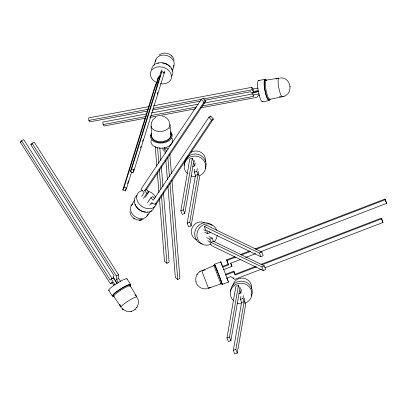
<?xml version="1.0" encoding="UTF-8"?>
<svg xmlns="http://www.w3.org/2000/svg" width="407" height="407" viewBox="0 0 407 407"><rect width="100%" height="100%" fill="white"/><g stroke="black" fill="none" stroke-linecap="round" stroke-linejoin="round"><path stroke-width="0.61" d="M131.486 311.258C137.001 309.946 140.125 303.144 137.556 298.097M216.585 269.251L214.83 265.211L201.745 270.858M220.772 280.209L221.861 283.511L208.47 288.278L201.699 270.614M214.83 265.211L214.993 265.857M222.11 283.959L222.227 284.462L228.541 281.995L220.777 261.843L221.052 262.846M221.713 283.445L222.202 284.447L221.164 281.201M213.894 265.654L213.955 265.913M150.605 135.943L150.834 134.936M192.709 166.534L194.739 165.868L193.544 162.698L184.763 213.548L182.224 214.382L180.845 210.729L189.774 159.056L192.313 158.221L193.966 162.607L194.332 160.465M184.763 213.548L183.384 209.895L192.313 158.221M194.739 165.868L195.243 162.948M198.468 171.408L198.204 172.955L199.481 177.559L191.127 225.936L188.583 226.77L187.21 223.117L195.457 175.351L194.266 172.186L194.77 169.266M191.127 225.936L189.748 222.283L198 174.517L196.805 171.347L197.309 168.432M238.843 293.691L240.873 293.025L239.682 289.855L230.896 340.705L228.358 341.544L226.979 337.886L235.907 286.213L238.446 285.378L240.099 289.764L240.466 287.622M230.896 340.705L229.517 337.052L238.446 285.378M240.873 293.025L241.478 289.525M244.688 298.051L244.337 300.112L245.614 304.716L237.261 353.093L234.717 353.927L233.343 350.274L241.59 302.508L240.4 299.343L240.903 296.423M237.261 353.093L235.882 349.44L244.134 301.673L242.938 298.509L243.442 295.589M151.297 123.102L152.905 119.643L155.825 117.053M172.38 71.266L173.962 65.4M131.715 171.764L126.643 188.105L125.315 190.934L122.812 189.921L155.072 85.994L156.664 82.601L158.338 77.218M122.812 189.921L124.14 187.098L155.886 84.824L157.036 82.372L158.857 76.506M161.218 71.088L159.03 78.129L160.18 75.677L130.367 171.739L132.87 172.746L134.198 169.917L164.397 72.619L161.894 71.612L161.04 72.873L161.955 69.918M130.367 171.739L131.695 168.91L161.894 71.612M125.315 190.934L126.068 188.512M127.564 183.679L128.505 180.657M132.87 172.746L133.806 169.724M140.557 147.975L141.122 146.164M142.623 141.331L143.183 139.52M149.934 117.771L150.498 115.954M157.25 94.205L157.809 92.394M163.909 72.7L164.459 70.925M169.398 128.515L169.541 128.103M153.902 65.4L155.917 59.671M147.929 214.423L148.138 213.904M185.317 160.236L185.541 159.758M196.993 274.567L195.726 278.093L195.96 281.919M131.11 205.861L134.595 200.219M197.192 274.257L198.672 272.497L200.885 270.976M196.947 274.633L197.227 274.191M136.793 307.494L137.149 306.934M143.518 198.357L146.922 193.284L144.622 190.72L146.428 189.55L205.744 101.124L203.088 98.163L201.282 99.333L141.005 189.194L144.19 192.745L141.763 196.362M144.622 190.72L203.938 102.294L205.744 101.124M145.324 197.186L148.728 192.114L146.428 189.55M147.497 202.793L150.9 197.726L152.706 196.556L154.619 198.692M149.715 205.255L151.429 202.696L155.133 204.319L156.939 203.149L213.37 119.022L210.719 116.061L208.913 117.231L153.2 200.29L150.9 197.726M151.521 204.085L152.208 203.057M210.012 117.114L210.719 116.061M155.133 204.319L211.564 120.192L213.37 119.022M163.828 73.458L164.397 72.619M147.003 216.092L150.554 211.208M130.25 285.393L130.042 285.648A10.816 1.592 -32.4 0 0 120.447 289.036A10.816 1.592 -32.4 0 0 113.787 296.042M112.556 282.656L110.409 283.811L20.35 142.17L21.556 140.766L23.703 139.606L111.986 278.454M117.104 283.221L113.039 276.826L114.087 275.61L30.846 144.689L32.051 143.284L34.198 142.124L118.513 274.735L118.702 278.449L120.66 281.527M117.099 283.638L113.375 277.778L111.228 278.932L110.18 280.148L21.556 140.766M112.678 278.586L113.375 277.778M110.409 283.811L111.859 282.127L113.858 285.271M283.414 96.449C293.864 93.925 291.056 76.989 280.382 77.925M134.946 309.488L135.282 309.203M159.239 54.981C164.016 51.084 172.024 53.505 173.86 59.381M151.699 210.816L151.017 211.258M199.725 271.657L200.107 271.408M146.922 193.284L148.728 192.114M210.45 287.25L208.903 288.115M276.027 79.151L277.248 78.571M20.35 142.17L21.423 141.59M30.846 144.689L31.919 144.109M118.513 282.682L116.555 279.604L116.366 275.89L118.513 274.735M116.555 279.604L118.702 278.449M166.895 151.145L164.489 149.12L166.656 147.965L168.101 149.181M159.452 198.855L164.509 261.279L166.921 263.304L169.088 262.149L163.451 192.572M167.954 186.37L175.331 277.498L177.742 279.523L179.909 278.363L171.958 180.169M203.658 229.736L205.942 230.84L204.289 226.455L206.675 225.361L261.798 251.979L263.176 255.632L260.785 256.725L206.542 230.535L207.738 233.699L210.124 232.611L209.727 231.552M206.603 237.637L209.803 239.184L212.189 238.09L213.385 241.259L264.331 265.863L265.71 269.515L263.324 270.609L211.716 245.691L209.412 241.488L207.768 240.695M209.803 239.184L210.994 242.353L213.385 241.259M204.289 226.455L259.412 253.068L261.798 251.979M210.994 242.353L261.945 266.956L264.331 265.863M143.066 219.332L141.473 219.866M220.777 261.843L214.464 264.265L214.616 264.499M222.685 267.16L228.541 264.911L226.572 259.864L234.88 256.675M240.216 254.624L249.71 250.982M255.047 248.931L384.956 199.048L385.271 199.71L386.65 203.368L260.424 251.831M226.572 259.864L226.892 260.526L235.79 257.107M241.127 255.057L250.62 251.414M255.957 249.364L385.271 199.71M240.272 259.569L230.789 263.212L231.985 266.376L223.514 269.632M245.609 257.524L255.682 253.653M222.364 266.499L228.225 264.25M225.829 274.237L233.735 271.199L235.246 275.03L256.578 266.839M225.58 275.112L234.05 271.861M255.672 266.407L234.925 274.369L233.735 271.199M261.004 264.357L381.318 218.162L381.639 218.818L383.012 222.476L264.982 267.796M226.765 278.144L230.779 276.602L234.737 279.411L261.426 269.159M261.915 264.789L381.639 218.818M283.745 96.342L284.162 96.189M202.544 270.334L205.209 269.989M194.266 172.186L196.805 171.347M195.457 175.351L198 174.517M180.845 210.729L183.384 209.895M187.21 223.117L189.748 222.283M240.4 299.343L242.938 298.509M241.59 302.508L244.134 301.673M226.979 337.886L229.517 337.052M233.343 350.274L235.882 349.44M123.133 309.559L126.913 311.365L131.237 311.319M131.044 311.37L131.685 311.207M207.636 288.568C202.747 290.074 197.11 286.818 195.94 281.848M141.356 219.892L139.464 220.126M141.748 219.8L140.802 219.999M268.839 99.583L282.433 96.688M129.512 284.417L130.057 284.325M258.491 80.545L264.993 79.329M149.048 106.598L88.634 117.923L88.879 120.416L89.927 121.825L147.415 111.045M153.408 105.779L251.821 87.327L253.083 89.016L253.327 91.504L258.16 90.598M253.083 89.016L257.916 88.11M88.879 120.416L148.051 109.32M153.032 108.384L201.618 99.272M203.485 98.921L252.07 89.815L253.327 91.504M152.416 110.109L200.529 101.084M204.278 100.381L250.519 91.712L251.429 92.933L258.796 91.55M258.898 91.412L252.757 92.562L253.001 95.05L253.912 96.271L202.182 105.973M146.464 113.889L102.834 122.069L103.078 124.557L104.126 125.967L145.284 118.249M151.45 112.953L198.194 104.187M203.805 103.134L253.047 93.9M253.001 95.05L259.142 93.9M259.61 95.152L258.43 95.37L256.909 97.319L200.783 107.845M103.078 124.557L146.082 116.494M151.068 115.557L196.571 107.026M150.275 117.313L195.798 108.776M262.601 101.781L269.103 100.56M265.257 80.306L278.968 78.078M140.69 220.019L140.13 220.09M140.023 220.101L136.894 219.841L134.035 218.564M139.082 220.136L139.362 220.131M280.876 96.846L279.329 96.744M162.113 115.954C165.237 116.468 168.015 118.671 169.226 121.596M151.633 69.49A10.816 8.303 17.2 0 1 165.064 63.421L166.488 63.996M157.036 82.372L158.038 82.774M155.886 84.824L157.387 85.429M131.695 168.91L134.198 169.917M124.14 187.098L126.643 188.105M228.536 282.036L228.108 281.212M204.538 232.158L207.738 233.699M208.989 236.548L212.189 238.09M129.843 211.772L131.176 215.613L134 218.544M133.806 218.417L134.239 218.701M232.936 277.696L233.923 278.398M121.83 308.318L123.036 309.478M122.883 309.361L123.296 309.686M134.946 294.775L136.335 296.154M122.242 308.76L122.583 309.091M214.479 264.265L214.703 264.677M213.904 265.598L220.909 283.857L220.66 283.42M172.013 56.252L171.662 55.876M201.282 99.333L203.938 102.294M208.913 117.231L211.564 120.192M265.868 79.747L266.27 80.286M222.202 284.447L221.662 283.328M208.47 288.278L208.308 287.978M113.222 295.584L121.042 307.249M127.015 278.866L130.606 284.508M32.051 143.284L116.366 275.89M111.228 278.932L114.957 284.798M108.725 290.41L112.312 296.052M129.696 284.976L136.945 297.008M214.647 264.555L215.069 265.501M120.508 306.329L119.77 304.268M386.65 203.368L384.956 199.048M383.012 222.476L381.318 218.162M231.985 266.376L230.672 263.08M214.738 264.748L215.227 265.863M215.12 265.613L215.817 267.287M227.655 280.148L227.823 280.55M215.283 265.995L216.804 269.805M227.274 279.233L227.467 279.711M226.836 278.159L227.06 278.714M216.132 268.06L217.012 270.253M216.646 269.337L217.272 270.986M216.9 269.973L217.201 270.731M217.16 270.635L217.511 271.601M217.424 271.311L217.776 272.212M217.389 271.22L217.76 272.227M217.699 272.008L218.01 272.868M217.974 272.715L218.259 273.519M218.249 273.428L218.803 274.873M218.172 273.229L218.508 274.17M218.722 274.654L219.083 275.605L218.763 274.822M219.261 276.073L219.612 277.004L219.256 276.119M219.007 275.473L219.348 276.302M259.412 253.068L260.785 256.725M261.945 266.956L263.324 270.609M226.892 260.526L228.541 264.911M219.495 276.755L220.121 278.363M219.729 277.381L219.953 277.91M219.958 277.986L220.365 279.014M220.279 278.785L220.818 280.245M220.177 278.576L220.594 279.64M221.978 265.491L222.186 266.061M220.584 279.69L222.044 283.75M220.736 280.016L221.021 280.81M221.606 264.448L221.784 264.952M221.444 263.985L221.164 263.181M214.637 264.937L214.947 265.868M174.013 59.839L174.15 60.363M214.855 265.603L214.464 264.301L214.57 264.733M119.933 304.858L120.05 305.225M169.943 124.542L171.143 135.221M251.821 87.327L252.07 89.815M290.145 86.788L290.11 86.386M169.856 154.192L171.449 173.835M167.842 157.25L169.434 176.887M169.943 183.226L177.742 279.523M165.288 153.459L165.135 151.562L163.044 149.812L162.897 147.95M165.853 160.424L167.389 179.406M164.342 147.314L164.489 149.12M159.819 147.66L160.841 160.312M161.355 166.636L162.993 186.879M157.545 147.548L158.827 163.365M159.335 169.688L160.928 189.296M161.437 195.625L166.921 263.304M155.215 146.515L156.797 166.066M157.311 172.37L158.944 192.547M151.068 126.017L151.597 136.752M165.064 63.421A10.816 8.303 17.2 0 1 171.647 76.292M157.997 78.47A10.816 8.303 17.2 0 1 157.768 78.363M157.865 63.334A9.778 7.504 17.2 0 1 158.745 63.105M162.535 62.978A9.778 7.504 17.2 0 1 170.08 66.911M171.098 68.366A9.778 7.504 17.2 0 1 171.627 69.521M156.705 82.606A10.816 8.303 17.2 0 1 153.683 68.33A10.816 8.303 17.2 0 1 170.935 73.677A10.816 8.303 17.2 0 1 160.378 83.745M155.647 61.538A9.468 7.265 17.2 0 1 167.089 55.596A9.468 7.265 17.2 0 1 173.168 66.967M196.662 239.967A9.468 8.827 -64.2 0 1 192.257 227.594A9.468 8.827 -64.2 0 1 204.512 222.751M210.78 244.266A10.816 10.089 -64.2 0 1 197.558 238.889A10.816 10.089 -64.2 0 1 203.439 224.771A10.816 10.089 -64.2 0 1 216.656 230.143M217.252 235.353A10.816 10.089 -64.2 0 1 214.418 241.57M202.233 243.905A10.816 10.089 -64.2 0 1 196.037 228.658A10.816 10.089 -64.2 0 1 212.078 225.432M169.119 122.334A9.468 6.191 -4.6 0 1 160.796 131.466A9.468 6.191 -4.6 0 1 151.669 123.494M191.036 152.254A9.468 9 9.8 0 1 201.256 152.518A9.468 9 9.8 0 1 205.408 161.493M187.251 173.433A10.816 10.287 9.8 0 1 188.375 158.079A10.816 10.287 9.8 0 1 204.248 161.228A10.816 10.287 9.8 0 1 199.354 175.834M195.625 176.643A10.816 10.287 9.8 0 1 191.087 175.9M186.055 158.837A10.821 10.292 9.8 0 1 200.158 155.153A10.821 10.292 9.8 0 1 205.326 168.345M184.585 165.257A10.821 10.292 9.8 0 1 185.236 160.429M269.877 98.921A10.816 2.239 79.4 0 1 264.881 90.537A10.816 2.239 79.4 0 1 266.336 80.388M270.151 99.15A9.778 2.02 79.4 0 1 265.964 89.759A9.778 2.02 79.4 0 1 266.788 80.372M262.886 101.567A10.816 2.239 79.4 0 1 258.262 91.117A10.816 2.239 79.4 0 1 259.178 80.774M282.855 96.327A9.468 1.959 79.4 0 1 278.764 87.678A9.468 1.959 79.4 0 1 279.502 78.292M269.281 99.206A9.804 2.025 79.4 0 1 265.11 90.588A9.804 2.025 79.4 0 1 265.639 80.403M114.138 296.515A9.778 1.44 -32.4 0 1 121.749 289.581A9.778 1.44 -32.4 0 1 129.996 286.64M109.274 290.593A10.816 1.592 -32.4 0 1 116.906 283.364A10.816 1.592 -32.4 0 1 126.943 279.314M121.474 307.341A9.468 1.394 -32.4 0 1 128.144 301.017A9.468 1.394 -32.4 0 1 136.935 297.471M113.334 295.65A9.804 1.445 -32.4 0 1 121.179 288.751A9.804 1.445 -32.4 0 1 129.68 285.455M230.652 291.448A10.816 10.287 9.8 0 1 243.717 281.41A10.816 10.287 9.8 0 1 251.236 295.981M233.384 300.595A10.816 10.287 9.8 0 1 234.712 285.093A10.816 10.287 9.8 0 1 250.631 288.812A10.816 10.287 9.8 0 1 244.77 303.256M240.99 303.805A10.816 10.287 9.8 0 1 237.22 303.057M232.86 285.602A9.468 9 9.8 0 1 243.64 278.235A9.468 9 9.8 0 1 251.541 288.649M147.71 214.769A9.468 7.29 33.9 0 1 134.926 216.549A9.468 7.29 33.9 0 1 132.621 204.075M156.685 203.083A10.816 8.333 33.9 0 1 140.547 205.332A10.816 8.333 33.9 0 1 142.587 190.542M147.517 190.868A10.816 8.333 33.9 0 1 155.616 197.303M154.284 206.664A10.816 8.333 33.9 0 1 139.881 210.226A10.816 8.333 33.9 0 1 136.884 195.487M147.863 211.808A9.778 7.535 33.9 0 1 147.471 211.879M145.691 211.976A9.778 7.535 33.9 0 1 135.185 204.156M170.487 131.766A10.821 7.077 -4.6 0 1 161.981 143.035A10.821 7.077 -4.6 0 1 151.669 133.328M170.742 133.135A9.778 6.395 -4.6 0 1 161.864 141.595A9.778 6.395 -4.6 0 1 151.653 134.727M171.922 138.171A10.816 7.072 -4.6 0 1 162.505 148.123A10.816 7.072 -4.6 0 1 151.246 140.033M170.772 133.776A9.804 6.41 -4.6 0 1 162.022 142.364A9.804 6.41 -4.6 0 1 151.694 135.49"/></g></svg>
